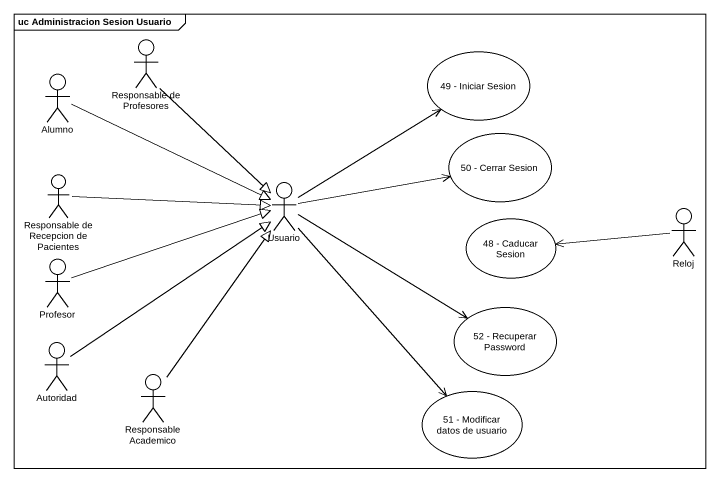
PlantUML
@startuml
mainframe uc Administracion Sesion Usuario
actor "Responsable de Profesores" as Responsable_de_Profesores
usecase "49 - Iniciar Sesion" as u49_Iniciar_Sesion
actor Alumno
usecase "50 - Cerrar Sesion" as u50_Cerrar_Sesion
actor "Responsable de Recepcion de Pacientes" as Responsable_de_Recepcion_de
actor Usuario
actor Reloj
usecase "48 - Caducar Sesion" as u48_Caducar_Sesion
actor Profesor
usecase "52 - Recuperar Password" as u52_Recuperar_Password
actor Autoridad
actor "Responsable Academico" as Responsable_Academico
usecase "51 - Modificar datos de usuario" as u51_Modificar_datos_de
Responsable_de_Profesores --|> Usuario
Alumno -right-|> Usuario
Responsable_de_Recepcion_de -right-|> Usuario
Usuario -up-> u49_Iniciar_Sesion
Usuario -right-> u50_Cerrar_Sesion
Usuario -right-> u52_Recuperar_Password
Usuario --> u51_Modificar_datos_de
Reloj -left-> u48_Caducar_Sesion
Profesor -right-|> Usuario
Autoridad -up-|> Usuario
Responsable_Academico -up-|> Usuario
@enduml
